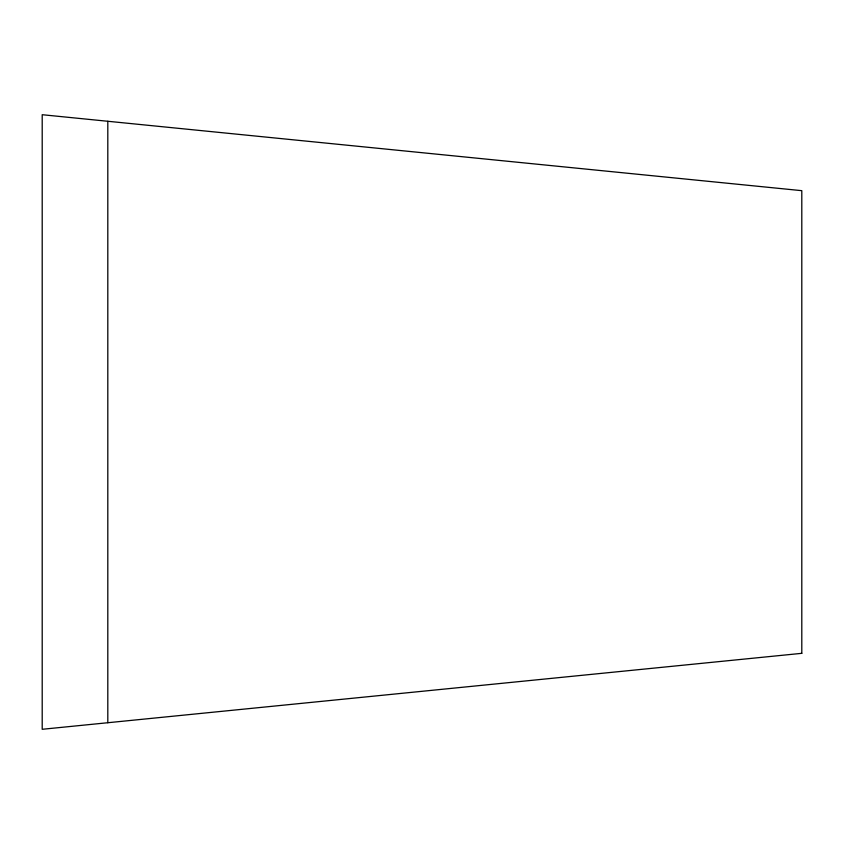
<?xml version="1.0" encoding="UTF-8"?>
<svg xmlns="http://www.w3.org/2000/svg" width="844" height="844" viewBox="0 0 844 844"><rect width="100%" height="100%" fill="white"/><g stroke="black" fill="none" stroke-linecap="round" stroke-linejoin="round"><path stroke-width="1.27" d="M107.81 121.272L107.81 722.728M801.8 653.33L42.2 729.29L42.2 114.71L801.8 190.67L801.8 653.33"/></g></svg>
